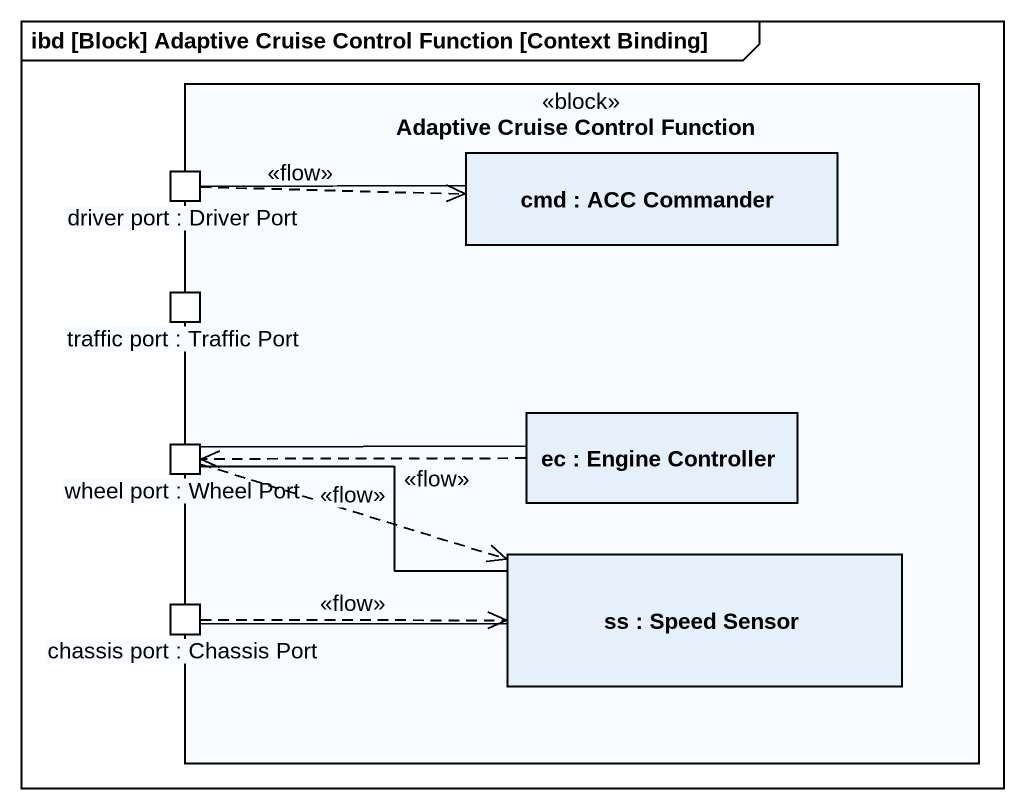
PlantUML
@startuml
mainframe ibd [Block] Adaptive Cruise Control Function [Context Binding]
rectangle "Adaptive Cruise Control Function" as Adaptive_Cruise_Control <<block>> {
  port "driver port : Driver Port" as driver_port <<ProxyPort>>
  rectangle "cmd : ACC Commander" as cmd
  port "traffic port : Traffic Port" as traffic_port <<ProxyPort>>
  port "wheel port : Wheel Port" as wheel_port <<ProxyPort>>
  rectangle "ec : Engine Controller" as ec
  rectangle "ss : Speed Sensor" as ss
  port "chassis port : Chassis Port" as chassis_port <<ProxyPort>>
}
driver_port -right- cmd
driver_port .right.> cmd : <<flow>>
wheel_port -right- ec
wheel_port -right- ss
wheel_port .right.> ss : <<flow>>
ec .left.> wheel_port : <<flow>>
chassis_port -right- ss
chassis_port .right.> ss : <<flow>>
@enduml
